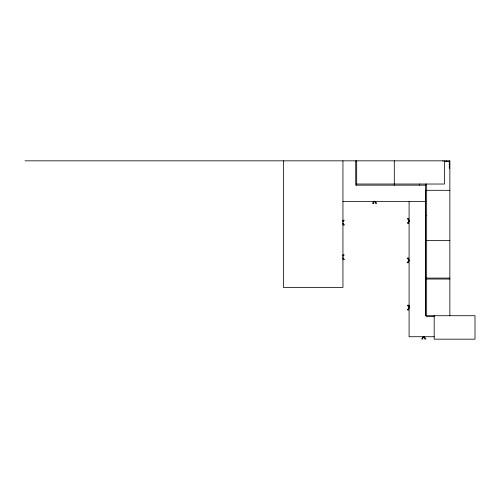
<?xml version="1.0" encoding="UTF-8"?>
<svg xmlns="http://www.w3.org/2000/svg" width="500" height="500" viewBox="0 0 500 500"><rect width="100%" height="100%" fill="white"/><g stroke="black" fill="none" stroke-linecap="round" stroke-linejoin="round"><path stroke-width="0.75" d="M409.269 221.2L408.056 222.95L408.612 223.212L407.294 223.212L409.087 220.938L407.275 218.512C410.65 218.15 406.912 218.875 409.4 220.494M409.075 260.725L407.863 262.475L408.419 262.738L407.1 262.738L408.894 260.462L407.081 258.038C410.45 257.675 406.719 258.4 409.206 260.019M409.288 307.9L408.075 309.656L408.631 309.919L407.312 309.919L409.106 307.644L407.294 305.219L409.031 305.219M374.237 201.075L372.444 203.35L373.756 203.35L373.2 203.088L374.419 201.337C376.506 202.556 374.044 203.969 376.769 203.35L375.056 201.306M342.887 221.312L343.488 220.531L342.919 220.556M342.887 255.969L343.488 255.188L342.919 255.212M343.188 221.419L344.244 220.263L342.919 220.263M343.188 256.075L344.244 254.919L342.919 254.919M409.031 305.438L408.413 305.631L409.419 307.2M25 160.831L449.856 160.831L449.856 315.719M449.856 161.331L449.294 161.331L449.294 168.044L449.856 168.044M444.312 161.394L449.681 161.394L449.681 160.831M449.294 164.688L449.856 164.688M356.675 184.031L444.462 184.031L444.462 160.831M425.525 185.162L355.731 185.162L355.731 160.831M449.856 190.306L425.4 190.306L425.4 315.719L475 315.719L475 339.169L434.181 339.169L434.181 315.719M342.944 201.594L426.012 201.594M425.4 215.387L426.656 215.387M425.4 240.469L449.856 240.469M425.4 278.094L449.856 278.094M449.856 279.031L425.838 279.031L425.838 278.094M434.181 316.656L426.656 316.656L426.656 279.031M434.181 336.725L409.094 336.725L409.094 201.594M342.881 223.962C343.6 225.037 342.031 225.1 344.469 224.963L342.756 222.919M342.881 258.619C343.6 259.694 342.031 259.756 344.469 259.619L342.756 257.575M423.95 336.481L425.981 338.956C423.256 339.569 425.725 338.162 423.631 336.938L422.419 338.694L422.975 338.956L421.656 338.956L423.45 336.675L423.144 336.256M446.325 160.831L446.325 161.394M442.969 160.831L442.969 161.394M426.656 184.031L426.656 278.094M425.525 184.031L425.525 315.719M419.381 184.031L419.381 185.162M394.3 160.831L394.3 185.162M356.675 160.831L356.675 185.162M342.944 160.831L342.944 287.375L283.369 287.375L283.369 160.831"/></g></svg>
